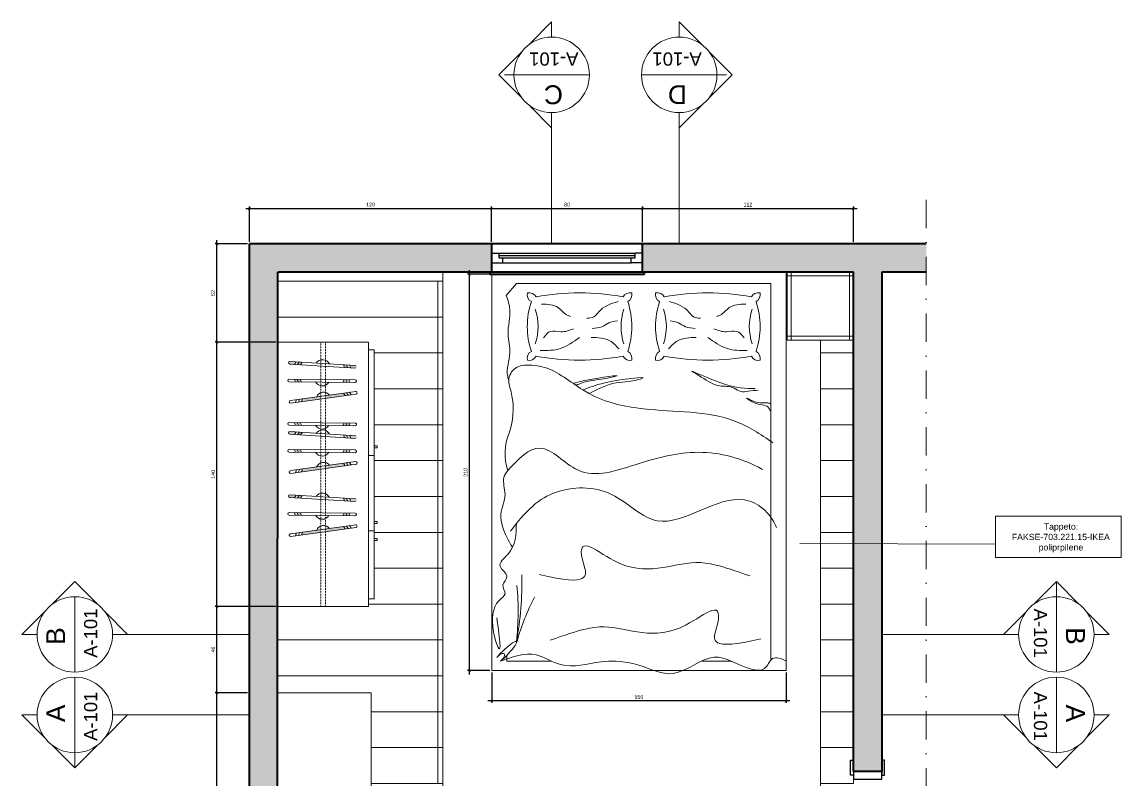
# Model space of a CAD drawing. Header units: inches. Extents: x -326 to 7826, y -681 to 1655.
# Drawn here: x 5692 to 6274, y -430 to -29 of the extents above; entities that cross this region are included whole.
import ezdxf

# ---------------------------------------------------------------- set-up
doc = ezdxf.new("R2010")
doc.units = ezdxf.units.IN
doc.header["$MEASUREMENT"] = 0
doc.linetypes.add('DASHDOT', pattern=[1, 0.5, -0.25, 0, -0.25])
doc.linetypes.add('TRATTEGGIATA2', pattern=[0.375, 0.25, -0.125])
for name, color, linetype, lineweight in [('A-ANNO-DIMS', 3, 'Continuous', 9), ('A-ANNO-SYMB', 3, 'Continuous', 18), ('A-DOOR-FULL', 4, 'Continuous', 25), ('A-ELEV-MBE2', 4, 'Continuous', 25), ('A-FURN', 8, 'Continuous', 18), ('A-SECT C-MCUT', 9, 'Continuous', 20), ('A-SECT-MCUT', 2, 'Continuous', 35), ('A-WALL-FULL-INTR', 7, 'Continuous', 35), ('A-WALL-STUD', 4, 'Continuous', 18), ('pavimento', 51, 'Continuous', 5)]:
    doc.layers.add(name, color=color, linetype=linetype, lineweight=lineweight)
doc.styles.get("Standard").update_dxf_attribs({"font": 'arial.ttf'})
doc.dimstyles.new('giulia', dxfattribs={"dimtxt": 2, "dimasz": 1.5, "dimexe": 1, "dimexo": 1, "dimgap": 1, "dimtad": 1, "dimdec": 0, "dimtxsty": 'Standard', "dimblk": 'ARCHTICK', "dimcen": 2.5, "dimdle": 2, "dimadec": 0, "dimazin": 0, "dimtfac": 1, "dimtdec": 0, "dimtmove": 0, "dimatfit": 3, "dimldrblk": 'ARCHTICK', "dimfxl": 1, "dimarcsym": 0})

# ---------------------------------------------------------------- blocks, each defined once
blk = doc.blocks.new('_ArchTick')
at = {"color": 0, "linetype": 'ByBlock', "const_width": 0.15}
blk.add_lwpolyline([(-0.5, -0.5), (0.5, 0.5)], dxfattribs=at)
blk = doc.blocks.new('*D15')
at = {"layer": 'A-ANNO-DIMS', "color": 0, "lineweight": -2, "transparency": 16777216}
for p, q in [((5940.43, -145.94), (5940.43, -127.18)), ((6020.43, -145.94), (6020.43, -127.18)), ((5938.43, -128.18), (6022.43, -128.18))]:
    blk.add_line(p, q, dxfattribs=at)
at = {"layer": 'Defpoints', "color": 0, "transparency": 16777216}
for p in [(6020.43, -128.18), (5940.43, -146.94), (6020.43, -146.94)]:
    blk.add_point(p, dxfattribs=at)
at = {"layer": 'A-ANNO-DIMS', "color": 0, "lineweight": -2, "transparency": 16777216, "xscale": 1.5, "yscale": 1.5, "zscale": 1.5, "rotation": 180}
blk.add_blockref('_ArchTick', (5940.43, -128.18), dxfattribs=at)
at = {"layer": 'A-ANNO-DIMS', "color": 0, "lineweight": -2, "transparency": 16777216, "xscale": 1.5, "yscale": 1.5, "zscale": 1.5}
blk.add_blockref('_ArchTick', (6020.43, -128.18), dxfattribs=at)
at = {"layer": 'A-ANNO-DIMS', "color": 0, "transparency": 16777216, "insert": (5980.43, -126.16), "char_height": 2, "attachment_point": 5}
blk.add_mtext('80', dxfattribs=at)
blk = doc.blocks.new('*D16')
at = {"layer": 'A-ANNO-DIMS', "color": 0, "lineweight": -2, "transparency": 16777216}
for p, q in [((5812.13, -145.94), (5812.13, -127.18)), ((5940.43, -145.94), (5940.43, -127.18)), ((5810.13, -128.18), (5942.43, -128.18))]:
    blk.add_line(p, q, dxfattribs=at)
at = {"layer": 'Defpoints', "color": 0, "transparency": 16777216}
for p in [(5940.43, -128.18), (5812.13, -146.94), (5940.43, -146.94)]:
    blk.add_point(p, dxfattribs=at)
at = {"layer": 'A-ANNO-DIMS', "color": 0, "lineweight": -2, "transparency": 16777216, "xscale": 1.5, "yscale": 1.5, "zscale": 1.5, "rotation": 180}
blk.add_blockref('_ArchTick', (5812.13, -128.18), dxfattribs=at)
at = {"layer": 'A-ANNO-DIMS', "color": 0, "lineweight": -2, "transparency": 16777216, "xscale": 1.5, "yscale": 1.5, "zscale": 1.5}
blk.add_blockref('_ArchTick', (5940.43, -128.18), dxfattribs=at)
at = {"layer": 'A-ANNO-DIMS', "color": 0, "transparency": 16777216, "insert": (5876.28, -126.16), "char_height": 2, "attachment_point": 5}
blk.add_mtext('128', dxfattribs=at)
blk = doc.blocks.new('*D17')
at = {"layer": 'A-ANNO-DIMS', "color": 0, "lineweight": -2, "transparency": 16777216}
for p, q in [((6020.43, -145.94), (6020.43, -127.18)), ((6132.13, -145.94), (6132.13, -127.18)), ((6018.43, -128.18), (6134.13, -128.18))]:
    blk.add_line(p, q, dxfattribs=at)
at = {"layer": 'Defpoints', "color": 0, "transparency": 16777216}
for p in [(6132.13, -128.18), (6020.43, -146.94), (6132.13, -146.94)]:
    blk.add_point(p, dxfattribs=at)
at = {"layer": 'A-ANNO-DIMS', "color": 0, "lineweight": -2, "transparency": 16777216, "xscale": 1.5, "yscale": 1.5, "zscale": 1.5, "rotation": 180}
blk.add_blockref('_ArchTick', (6020.43, -128.18), dxfattribs=at)
at = {"layer": 'A-ANNO-DIMS', "color": 0, "lineweight": -2, "transparency": 16777216, "xscale": 1.5, "yscale": 1.5, "zscale": 1.5}
blk.add_blockref('_ArchTick', (6132.13, -128.18), dxfattribs=at)
at = {"layer": 'A-ANNO-DIMS', "color": 0, "transparency": 16777216, "insert": (6076.28, -126.18), "char_height": 2, "attachment_point": 5}
blk.add_mtext('112', dxfattribs=at)
blk = doc.blocks.new('*D18')
at = {"layer": 'A-ANNO-DIMS', "color": 0, "lineweight": -2, "transparency": 16777216}
for p, q in [((5939.47, -162.94), (5927.68, -162.94)), ((5928.68, -375.05), (5928.68, -160.94)), ((5939.47, -373.05), (5927.68, -373.05))]:
    blk.add_line(p, q, dxfattribs=at)
at = {"layer": 'Defpoints', "color": 0, "transparency": 16777216}
for p in [(5928.68, -162.94), (5940.47, -162.94), (5940.47, -373.05)]:
    blk.add_point(p, dxfattribs=at)
at = {"layer": 'A-ANNO-DIMS', "color": 0, "lineweight": -2, "transparency": 16777216, "xscale": 1.5, "yscale": 1.5, "zscale": 1.5}
for p, rotation in [((5928.68, -162.94), 90), ((5928.68, -373.05), 270)]:
    blk.add_blockref('_ArchTick', p, dxfattribs=dict(at, rotation=rotation))
at = {"layer": 'A-ANNO-DIMS', "color": 0, "transparency": 16777216, "insert": (5926.66, -268), "char_height": 2, "attachment_point": 5, "rotation": 90}
blk.add_mtext('210', dxfattribs=at)
blk = doc.blocks.new('*D19')
at = {"layer": 'A-ANNO-DIMS', "color": 0, "lineweight": -2, "transparency": 16777216}
for p, q in [((5940.47, -374.05), (5940.47, -390.1)), ((6096.47, -374.05), (6096.47, -390.1)), ((6098.47, -389.1), (5938.47, -389.1))]:
    blk.add_line(p, q, dxfattribs=at)
at = {"layer": 'Defpoints', "color": 0, "transparency": 16777216}
for p in [(5940.47, -373.05), (6096.47, -373.05), (5940.47, -389.1)]:
    blk.add_point(p, dxfattribs=at)
at = {"layer": 'A-ANNO-DIMS', "color": 0, "lineweight": -2, "transparency": 16777216, "xscale": 1.5, "yscale": 1.5, "zscale": 1.5, "rotation": 180}
blk.add_blockref('_ArchTick', (5940.47, -389.1), dxfattribs=at)
at = {"layer": 'A-ANNO-DIMS', "color": 0, "lineweight": -2, "transparency": 16777216, "xscale": 1.5, "yscale": 1.5, "zscale": 1.5}
blk.add_blockref('_ArchTick', (6096.47, -389.1), dxfattribs=at)
at = {"layer": 'A-ANNO-DIMS', "color": 0, "transparency": 16777216, "insert": (6018.47, -387.08), "char_height": 2, "attachment_point": 5}
blk.add_mtext('156', dxfattribs=at)
blk = doc.blocks.new('*D20')
at = {"layer": 'A-ANNO-DIMS', "color": 0, "lineweight": -2, "transparency": 16777216}
for p, q in [((5794.9, -494.22), (5794.9, -382.72)), ((5811.13, -384.72), (5793.9, -384.72)), ((5811.13, -492.22), (5793.9, -492.22))]:
    blk.add_line(p, q, dxfattribs=at)
at = {"layer": 'Defpoints', "color": 0, "transparency": 16777216}
for p in [(5794.9, -384.72), (5812.13, -384.72), (5812.13, -492.22)]:
    blk.add_point(p, dxfattribs=at)
at = {"layer": 'A-ANNO-DIMS', "color": 0, "lineweight": -2, "transparency": 16777216, "xscale": 1.5, "yscale": 1.5, "zscale": 1.5}
for p, rotation in [((5794.9, -384.72), 90), ((5794.9, -492.22), 270)]:
    blk.add_blockref('_ArchTick', p, dxfattribs=dict(at, rotation=rotation))
at = {"layer": 'A-ANNO-DIMS', "color": 0, "transparency": 16777216, "insert": (5792.88, -438.47), "char_height": 2, "attachment_point": 5, "rotation": 90}
blk.add_mtext('108', dxfattribs=at)
blk = doc.blocks.new('*D22')
at = {"layer": 'A-ANNO-DIMS', "color": 0, "lineweight": -2, "transparency": 16777216}
for p, q in [((5794.9, -386.72), (5794.9, -337.04)), ((5811.13, -339.04), (5793.9, -339.04)), ((5811.13, -384.72), (5793.9, -384.72))]:
    blk.add_line(p, q, dxfattribs=at)
at = {"layer": 'Defpoints', "color": 0, "transparency": 16777216}
for p in [(5794.9, -339.04), (5812.13, -339.04), (5812.13, -384.72)]:
    blk.add_point(p, dxfattribs=at)
at = {"layer": 'A-ANNO-DIMS', "color": 0, "lineweight": -2, "transparency": 16777216, "xscale": 1.5, "yscale": 1.5, "zscale": 1.5}
for p, rotation in [((5794.9, -339.04), 90), ((5794.9, -384.72), 270)]:
    blk.add_blockref('_ArchTick', p, dxfattribs=dict(at, rotation=rotation))
at = {"layer": 'A-ANNO-DIMS', "color": 0, "transparency": 16777216, "insert": (5792.88, -361.88), "char_height": 2, "attachment_point": 5, "rotation": 90}
blk.add_mtext('46', dxfattribs=at)
blk = doc.blocks.new('*D23')
at = {"layer": 'A-ANNO-DIMS', "color": 0, "lineweight": -2, "transparency": 16777216}
for p, q in [((5794.9, -341.04), (5794.9, -197.04)), ((5826.13, -199.04), (5793.9, -199.04)), ((5826.13, -339.04), (5793.9, -339.04))]:
    blk.add_line(p, q, dxfattribs=at)
at = {"layer": 'Defpoints', "color": 0, "transparency": 16777216}
for p in [(5794.9, -199.04), (5827.13, -199.04), (5827.13, -339.04)]:
    blk.add_point(p, dxfattribs=at)
at = {"layer": 'A-ANNO-DIMS', "color": 0, "lineweight": -2, "transparency": 16777216, "xscale": 1.5, "yscale": 1.5, "zscale": 1.5}
for p, rotation in [((5794.9, -199.04), 90), ((5794.9, -339.04), 270)]:
    blk.add_blockref('_ArchTick', p, dxfattribs=dict(at, rotation=rotation))
at = {"layer": 'A-ANNO-DIMS', "color": 0, "transparency": 16777216, "insert": (5792.88, -269.04), "char_height": 2, "attachment_point": 5, "rotation": 90}
blk.add_mtext('140', dxfattribs=at)
blk = doc.blocks.new('*D24')
at = {"layer": 'A-ANNO-DIMS', "color": 0, "lineweight": -2, "transparency": 16777216}
for p, q in [((5794.9, -201.04), (5794.9, -144.94)), ((5811.13, -146.94), (5793.9, -146.94)), ((5811.13, -199.04), (5793.9, -199.04))]:
    blk.add_line(p, q, dxfattribs=at)
at = {"layer": 'Defpoints', "color": 0, "transparency": 16777216}
for p in [(5794.9, -146.94), (5812.13, -146.94), (5812.13, -199.04)]:
    blk.add_point(p, dxfattribs=at)
at = {"layer": 'A-ANNO-DIMS', "color": 0, "lineweight": -2, "transparency": 16777216, "xscale": 1.5, "yscale": 1.5, "zscale": 1.5}
for p, rotation in [((5794.9, -146.94), 90), ((5794.9, -199.04), 270)]:
    blk.add_blockref('_ArchTick', p, dxfattribs=dict(at, rotation=rotation))
at = {"layer": 'A-ANNO-DIMS', "color": 0, "transparency": 16777216, "insert": (5792.88, -172.99), "char_height": 2, "attachment_point": 5, "rotation": 90}
blk.add_mtext('52', dxfattribs=at)

msp = doc.modelspace()

# ---------------------------------------------------------------- hatches: boundary and pattern name
at = {"layer": 'A-FURN'}
h = msp.add_hatch(color=256, dxfattribs=at)
h.paths.add_polyline_path([(5837.65, -210.91), (5839.25, -211.01), (5840.04, -209.61), (5838.44, -209.51)])
h.paths.add_polyline_path([(5833.47, -210.65), (5836.06, -210.81), (5836.84, -209.41), (5833.56, -209.2, 1.000001)])
h.paths.add_polyline_path([(5862.57, -212.49), (5864.17, -212.59), (5863.56, -211.1), (5861.96, -211)])
h.paths.add_polyline_path([(5865.77, -212.69), (5868.35, -212.85, 1), (5868.44, -211.41), (5865.16, -211.2)])
h = msp.add_hatch(color=256, dxfattribs=at)
h.paths.add_polyline_path([(5836.46, -220.14), (5838.06, -220.15), (5837.38, -218.7), (5835.77, -218.69)])
h.paths.add_polyline_path([(5838.06, -220.15), (5839.66, -220.16), (5838.98, -218.71), (5837.38, -218.7)])
h.paths.add_polyline_path([(5861.63, -220.34), (5863.23, -220.35), (5863.94, -218.91), (5862.34, -218.9)])
h.paths.add_polyline_path([(5863.23, -220.35), (5864.84, -220.36), (5865.54, -218.93), (5863.94, -218.91)])
h = msp.add_hatch(color=256, dxfattribs=at)
h.paths.add_polyline_path([(5851.98, -228.87), (5862.89, -227.36), (5862, -226.02), (5851.98, -227.41)])
h.paths.add_polyline_path([(5840.24, -229.03), (5839.75, -230.56), (5849.81, -229.17), (5849.81, -227.71)])
h = msp.add_hatch(color=256, dxfattribs=at)
h.paths.add_polyline_path([(5836.46, -243.06), (5838.06, -243.07), (5837.38, -241.62), (5835.77, -241.61)])
h.paths.add_polyline_path([(5838.06, -243.07), (5839.66, -243.08), (5838.98, -241.63), (5837.38, -241.62)])
h.paths.add_polyline_path([(5861.63, -243.26), (5863.23, -243.27), (5863.94, -241.83), (5862.34, -241.82)])
h.paths.add_polyline_path([(5863.23, -243.27), (5864.84, -243.29), (5865.54, -241.85), (5863.94, -241.83)])
h = msp.add_hatch(color=256, dxfattribs=at)
h.paths.add_polyline_path([(5837.65, -248.1), (5839.25, -248.2), (5840.04, -246.81), (5838.44, -246.7)])
h.paths.add_polyline_path([(5833.47, -247.84), (5836.06, -248), (5836.84, -246.6), (5833.56, -246.4, 1.000001)])
h.paths.add_polyline_path([(5862.57, -249.68), (5864.17, -249.78), (5863.56, -248.29), (5861.96, -248.19)])
h.paths.add_polyline_path([(5865.77, -249.88), (5868.35, -250.04, 1), (5868.44, -248.6), (5865.16, -248.39)])
h = msp.add_hatch(color=256, dxfattribs=at)
h.paths.add_polyline_path([(5836.46, -257.33), (5838.06, -257.34), (5837.38, -255.89), (5835.77, -255.88)])
h.paths.add_polyline_path([(5838.06, -257.34), (5839.66, -257.35), (5838.98, -255.9), (5837.38, -255.89)])
h.paths.add_polyline_path([(5861.63, -257.53), (5863.23, -257.54), (5863.94, -256.1), (5862.34, -256.09)])
h.paths.add_polyline_path([(5863.23, -257.54), (5864.84, -257.56), (5865.54, -256.12), (5863.94, -256.1)])
h = msp.add_hatch(color=256, dxfattribs=at)
h.paths.add_polyline_path([(5851.98, -266.06), (5862.89, -264.55), (5862, -263.21), (5851.98, -264.6)])
h.paths.add_polyline_path([(5840.24, -266.22), (5839.75, -267.75), (5849.81, -266.36), (5849.81, -264.9)])
h = msp.add_hatch(color=256, dxfattribs=at)
h.paths.add_polyline_path([(5837.65, -281.55), (5839.25, -281.65), (5840.04, -280.25), (5838.44, -280.15)])
h.paths.add_polyline_path([(5833.47, -281.29), (5836.06, -281.45), (5836.84, -280.05), (5833.56, -279.84, 1.000001)])
h.paths.add_polyline_path([(5862.57, -283.13), (5864.17, -283.23), (5863.56, -281.74), (5861.96, -281.64)])
h.paths.add_polyline_path([(5865.77, -283.33), (5868.35, -283.49, 1), (5868.44, -282.05), (5865.16, -281.84)])
h = msp.add_hatch(color=256, dxfattribs=at)
h.paths.add_polyline_path([(5836.46, -290.78), (5838.06, -290.79), (5837.38, -289.34), (5835.77, -289.33)])
h.paths.add_polyline_path([(5838.06, -290.79), (5839.66, -290.8), (5838.98, -289.35), (5837.38, -289.34)])
h.paths.add_polyline_path([(5861.63, -290.98), (5863.23, -290.99), (5863.94, -289.55), (5862.34, -289.54)])
h.paths.add_polyline_path([(5863.23, -290.99), (5864.84, -291), (5865.54, -289.57), (5863.94, -289.55)])
h = msp.add_hatch(color=256, dxfattribs=at)
h.paths.add_polyline_path([(5851.98, -299.51), (5862.89, -298), (5862, -296.66), (5851.98, -298.05)])
h.paths.add_polyline_path([(5840.24, -299.67), (5839.75, -301.2), (5849.81, -299.81), (5849.81, -298.35)])
at = {"layer": 'A-WALL-STUD'}
h = msp.add_hatch(color=256, dxfattribs=at)
h.dxf.hatch_style = 1
h.paths.add_polyline_path([(5812.13, -597.69), (5826.99, -597.69), (5827, -560.78), (5927.88, -560.78), (5927.88, -560.78), (5933.88, -560.78), (5933.88, -546.78), (5911.91, -546.78), (5827.01, -546.78), (5827.02, -492.22), (5826.95, -492.22), (5826.95, -384.72), (5827.13, -161.94), (5940.43, -161.94), (5940.43, -146.94), (5812.13, -146.94)])
h = msp.add_hatch(color=256, dxfattribs=at)
h.dxf.hatch_style = 1
h.paths.add_polyline_path([(6147.13, -161.94), (6170.78, -161.94), (6170.78, -146.94), (6020.43, -146.94), (6020.43, -161.94), (6132.13, -161.94), (6132.13, -426.44), (6147.13, -426.44)])
h.paths.add_polyline_path([(6024.88, -546.78), (6018.88, -546.78), (6018.88, -560.78), (6024.88, -560.78), (6146.13, -560.78), (6146.13, -511.44), (6132.13, -511.44), (6132.13, -517.44), (6132.13, -546.78)])

# ---------------------------------------------------------------- linework, layer by layer
at = {"layer": 'A-ANNO-DIMS'}
for p, q in [((5960.25, -41.44), (5972.25, -29.44)), ((5972.25, -37.44), (5972.25, -29.44)), ((6039.86, -30.44), (6039.86, -29.44)), ((6051.86, -41.44), (6039.86, -29.44)), ((6039.86, -32.44), (6039.86, -30.44)), ((6039.86, -37.44), (6039.86, -32.44)), ((5944.25, -57.44), (5956.25, -45.44)), ((6067.86, -57.44), (6055.86, -45.44)), ((5944.25, -57.44), (5956.25, -69.44)), ((5952.25, -57.44), (5947.25, -57.44)), ((5972.25, -57.44), (5952.25, -57.44)), ((5972.25, -57.44), (5992.25, -57.44)), ((6039.86, -57.44), (6019.86, -57.44)), ((6039.86, -57.44), (6059.86, -57.44)), ((6067.86, -57.44), (6055.86, -69.44)), ((6059.86, -57.44), (6064.86, -57.44)), ((5960.25, -73.44), (5972.25, -85.44)), ((6051.86, -73.44), (6039.86, -85.44)), ((5972.25, -77.44), (5972.25, -82.44)), ((6039.86, -77.44), (6039.86, -82.44)), ((5972.25, -82.44), (5972.25, -85.44)), ((5972.25, -85.44), (5972.25, -146.94)), ((6039.86, -82.44), (6039.86, -85.44)), ((6039.86, -82.44), (6039.86, -146.94)), ((5719.58, -325.86), (5707.58, -337.86)), ((5719.58, -325.86), (5731.58, -337.86)), ((6239.68, -325.86), (6227.68, -337.86)), ((6239.68, -326.86), (6239.68, -325.86)), ((6239.68, -325.86), (6251.68, -337.86)), ((6239.68, -328.86), (6239.68, -326.86)), ((6239.68, -333.86), (6239.68, -328.86)), ((5719.58, -353.86), (5719.58, -333.86)), ((6239.68, -353.86), (6239.68, -333.86)), ((5703.58, -341.86), (5691.58, -353.86)), ((5735.58, -341.86), (5747.58, -353.86)), ((6223.68, -341.86), (6211.68, -353.86)), ((6255.68, -341.86), (6267.68, -353.86)), ((5694.58, -353.86), (5691.58, -353.86)), ((5699.58, -353.86), (5694.58, -353.86)), ((5719.58, -353.86), (5719.58, -373.86)), ((5739.58, -353.86), (5744.58, -353.86)), ((5744.58, -353.86), (5746.58, -353.86)), ((5746.58, -353.86), (5747.58, -353.86)), ((5747.58, -353.86), (5812.13, -353.86)), ((6147.13, -353.86), (6211.68, -353.86)), ((6212.68, -353.86), (6211.68, -353.86)), ((6214.68, -353.86), (6212.68, -353.86)), ((6219.68, -353.86), (6214.68, -353.86)), ((6239.68, -353.86), (6239.68, -373.86)), ((6259.68, -353.86), (6264.68, -353.86)), ((6264.68, -353.86), (6267.68, -353.86)), ((5719.58, -396.52), (5719.58, -376.52)), ((6239.68, -396.52), (6239.68, -376.52)), ((5694.58, -396.52), (5691.58, -396.52)), ((5703.58, -408.52), (5691.58, -396.52)), ((5699.58, -396.52), (5694.58, -396.52)), ((5719.58, -396.52), (5719.58, -416.52)), ((5735.58, -408.52), (5747.58, -396.52)), ((5739.58, -396.52), (5744.58, -396.52)), ((5744.58, -396.52), (5746.58, -396.52)), ((5746.58, -396.52), (5747.58, -396.52)), ((5747.58, -396.52), (5812.13, -396.52)), ((6147.13, -396.52), (6211.68, -396.52)), ((6212.68, -396.52), (6211.68, -396.52)), ((6223.68, -408.52), (6211.68, -396.52)), ((6214.68, -396.52), (6212.68, -396.52)), ((6219.68, -396.52), (6214.68, -396.52)), ((6239.68, -396.52), (6239.68, -416.52)), ((6255.68, -408.52), (6267.68, -396.52)), ((6259.68, -396.52), (6264.68, -396.52)), ((6264.68, -396.52), (6267.68, -396.52)), ((5719.58, -424.52), (5707.58, -412.52)), ((5719.58, -424.52), (5731.58, -412.52)), ((6239.68, -424.52), (6227.68, -412.52)), ((6239.68, -424.52), (6251.68, -412.52)), ((5719.58, -416.52), (5719.58, -421.52)), ((5719.58, -421.52), (5719.58, -423.52)), ((5719.58, -423.52), (5719.58, -424.52))]:
    msp.add_line(p, q, dxfattribs=at)
for centre in [(5972.25, -57.44), (6039.86, -57.44), (5719.58, -353.86), (6239.68, -353.86), (5719.58, -396.52), (6239.68, -396.52)]:
    msp.add_circle(centre, 20, dxfattribs=at)
at = {"layer": 'A-ANNO-SYMB', "color": 3}
msp.add_line((6207.5, -306.1), (6103.76, -305.75), dxfattribs=at)
at = {"layer": 'A-ANNO-SYMB', "color": 6}
msp.add_lwpolyline([(6207.5, -313.07), (6273.95, -313.07), (6273.95, -291.29), (6207.5, -291.29)], close=True, dxfattribs=at)
at = {"layer": 'A-DOOR-FULL', "color": 2}
for p, q in [((6147.13, -426.44), (6132.13, -426.44)), ((6132.13, -426.44), (6132.13, -430.44)), ((6132.13, -430.44), (6147.13, -430.44)), ((6147.13, -430.44), (6147.13, -426.44))]:
    msp.add_line(p, q, dxfattribs=at)
for points in [[(6132.13, -420.44), (6132.13, -428.44), (6130.63, -428.44), (6130.63, -420.44)], [(6147.13, -420.44), (6147.13, -428.44), (6148.63, -428.44), (6148.63, -420.44)]]:
    msp.add_lwpolyline(points, close=True, dxfattribs=at)
at = {"layer": 'A-ELEV-MBE2', "color": 2}
for p, q in [((5940.43, -151.94), (5944.43, -151.94)), ((5940.43, -156.94), (5946.43, -156.94)), ((5944.43, -154.44), (5944.43, -151.94)), ((5946.43, -156.94), (5946.43, -154.44)), ((6014.43, -156.94), (6014.43, -154.44)), ((6020.43, -156.94), (6014.43, -156.94)), ((6020.43, -151.94), (6016.43, -151.94)), ((6016.43, -154.44), (6016.43, -151.94))]:
    msp.add_line(p, q, dxfattribs=at)
at = {"layer": 'A-ELEV-MBE2', "color": 3}
for p, q in [((5944.43, -151.94), (6016.43, -151.94)), ((5944.43, -153.19), (6016.43, -153.19)), ((5944.43, -154.44), (6016.43, -154.44)), ((5946.43, -156.94), (6014.43, -156.94))]:
    msp.add_line(p, q, dxfattribs=at)
at = {"layer": 'A-FURN'}
for p, q in [((5940.43, -146.94), (5940.43, -146.94)), ((5914.63, -447.94), (5914.63, -161.94)), ((5940.47, -373.05), (5940.47, -162.94)), ((6096.47, -373.05), (6096.47, -161.94)), ((6097.13, -197.94), (6097.13, -161.94)), ((6099.13, -163.94), (6099.13, -161.94)), ((6130.13, -163.94), (6130.13, -161.94)), ((6132.13, -361.94), (6132.13, -161.94)), ((5953.59, -168.05), (5948.23, -174.33)), ((6088.47, -168.05), (5953.59, -168.05)), ((6088.47, -367.41), (6088.47, -168.05)), ((6099.13, -163.94), (6097.13, -163.94)), ((6099.13, -164.94), (6099.13, -163.94)), ((6099.13, -163.94), (6130.13, -163.94)), ((6099.13, -195.94), (6099.13, -164.94)), ((6130.13, -163.94), (6130.13, -195.94)), ((6130.13, -163.94), (6132.13, -163.94)), ((6099.13, -195.94), (6097.13, -195.94)), ((6132.13, -197.94), (6097.13, -197.94)), ((6130.13, -195.94), (6099.13, -195.94)), ((6099.13, -195.94), (6099.13, -197.94)), ((6114.63, -197.94), (6114.63, -447.94)), ((6130.13, -195.94), (6132.13, -195.94)), ((6130.13, -195.94), (6130.13, -197.94)), ((5875.13, -199.04), (5827.13, -199.04)), ((5827.13, -199.04), (5875.13, -199.04)), ((5827.13, -339.04), (5827.13, -199.04)), ((5852.33, -199.04), (5849.93, -199.04)), ((5875.13, -199.04), (5875.13, -339.04)), ((5875.13, -199.04), (5875.13, -203.04)), ((5875.13, -203.04), (5878.13, -203.04)), ((5878.13, -203.04), (5878.13, -335.04)), ((5868.44, -211.41), (5833.56, -209.2)), ((5836.06, -210.81), (5836.84, -209.41)), ((5837.65, -210.91), (5838.44, -209.51)), ((5839.25, -211.01), (5840.04, -209.61)), ((5868.35, -212.85), (5833.47, -210.65)), ((5862.57, -212.49), (5861.96, -211)), ((5864.17, -212.59), (5863.56, -211.1)), ((5865.77, -212.69), (5865.16, -211.2)), ((5868.12, -220.39), (5833.17, -220.11)), ((5868.13, -218.95), (5833.19, -218.67)), ((5835.77, -218.69), (5836.46, -220.14)), ((5837.38, -218.7), (5838.06, -220.15)), ((5838.98, -218.71), (5839.66, -220.16)), ((5862.34, -218.9), (5861.63, -220.34)), ((5863.94, -218.91), (5863.23, -220.35)), ((5865.54, -218.93), (5864.84, -220.36)), ((5868.43, -225.13), (5833.81, -229.92)), ((5868.63, -226.56), (5834.01, -231.35)), ((5862.89, -227.36), (5862, -226.02)), ((5864.47, -227.14), (5863.59, -225.8)), ((5866.06, -226.92), (5865.17, -225.58)), ((5988.79, -224.37), (5992.07, -226.28)), ((5836.57, -231), (5837.06, -229.47)), ((5838.16, -230.78), (5838.65, -229.25)), ((5839.75, -230.56), (5840.24, -229.03)), ((5868.12, -243.31), (5833.17, -243.03)), ((5868.13, -241.87), (5833.19, -241.59)), ((5835.77, -241.61), (5836.46, -243.06)), ((5837.38, -241.62), (5838.06, -243.07)), ((5838.98, -241.63), (5839.66, -243.08)), ((5862.34, -241.82), (5861.63, -243.26)), ((5863.94, -241.83), (5863.23, -243.27)), ((5865.54, -241.85), (5864.84, -243.29)), ((5868.35, -250.04), (5833.47, -247.84)), ((5868.44, -248.6), (5833.56, -246.4)), ((5836.06, -248), (5836.84, -246.6)), ((5837.65, -248.1), (5838.44, -246.7)), ((5839.25, -248.2), (5840.04, -246.81)), ((5862.57, -249.68), (5861.96, -248.19)), ((5864.17, -249.78), (5863.56, -248.29)), ((5865.77, -249.88), (5865.16, -248.39)), ((5868.13, -256.14), (5833.19, -255.86)), ((5835.77, -255.88), (5836.46, -257.33)), ((5837.38, -255.89), (5838.06, -257.34)), ((5838.98, -255.9), (5839.66, -257.35)), ((5862.34, -256.09), (5861.63, -257.53)), ((5863.94, -256.1), (5863.23, -257.54)), ((5865.54, -256.12), (5864.84, -257.56)), ((5879.77, -254.04), (5878.13, -254.04)), ((5878.13, -255.04), (5879.77, -255.04)), ((5879.77, -255.04), (5879.77, -254.04)), ((5868.12, -257.58), (5833.17, -257.3)), ((5878.13, -259.04), (5875.13, -259.04)), ((5868.43, -262.32), (5833.81, -267.11)), ((5868.63, -263.75), (5834.01, -268.54)), ((5836.57, -268.19), (5837.06, -266.66)), ((5838.16, -267.97), (5838.65, -266.44)), ((5839.75, -267.75), (5840.24, -266.22)), ((5862.89, -264.55), (5862, -263.21)), ((5864.47, -264.33), (5863.59, -262.99)), ((5866.06, -264.11), (5865.17, -262.77)), ((5868.35, -283.49), (5833.47, -281.29)), ((5868.44, -282.05), (5833.56, -279.84)), ((5836.06, -281.45), (5836.84, -280.05)), ((5837.65, -281.55), (5838.44, -280.15)), ((5839.25, -281.65), (5840.04, -280.25)), ((5862.57, -283.13), (5861.96, -281.64)), ((5864.17, -283.23), (5863.56, -281.74)), ((5865.77, -283.33), (5865.16, -281.84)), ((5868.12, -291.03), (5833.17, -290.75)), ((5868.13, -289.59), (5833.19, -289.31)), ((5835.77, -289.33), (5836.46, -290.78)), ((5837.38, -289.34), (5838.06, -290.79)), ((5838.98, -289.35), (5839.66, -290.8)), ((5862.34, -289.54), (5861.63, -290.98)), ((5863.94, -289.55), (5863.23, -290.99)), ((5865.54, -289.57), (5864.84, -291)), ((5868.43, -295.77), (5833.81, -300.56)), ((5862.89, -298), (5862, -296.66)), ((5864.47, -297.78), (5863.59, -296.44)), ((5866.06, -297.56), (5865.17, -296.22)), ((5879.77, -294.04), (5878.13, -294.04)), ((5878.13, -295.04), (5879.77, -295.04)), ((5879.77, -295.04), (5879.77, -294.04)), ((5868.63, -297.2), (5834.01, -301.99)), ((5836.57, -301.64), (5837.06, -300.11)), ((5838.16, -301.42), (5838.65, -299.89)), ((5839.75, -301.2), (5840.24, -299.67)), ((5878.13, -299.04), (5875.13, -299.04)), ((5879.77, -303.04), (5878.13, -303.04)), ((5878.13, -304.04), (5879.77, -304.04)), ((5879.77, -304.04), (5879.77, -303.04)), ((5875.13, -339.04), (5875.13, -335.04)), ((5875.13, -335.04), (5878.13, -335.04)), ((5875.13, -339.04), (5827.13, -339.04)), ((5948.47, -364.96), (5948.47, -368.05)), ((5948.47, -368.05), (5972.26, -368.05)), ((6002.47, -368.05), (6006.42, -368.05)), ((6051.5, -368.05), (6067.53, -368.05)), ((6096.47, -373.05), (5940.47, -373.05))]:
    msp.add_line(p, q, dxfattribs=at)
at = {"layer": 'A-FURN', "linetype": 'TRATTEGGIATA2', "ltscale": 0.01}
for p, q in [((5849.93, -339.04), (5849.93, -199.04)), ((5852.33, -339.04), (5852.33, -199.04))]:
    msp.add_line(p, q, dxfattribs=at)
at = {"layer": 'A-FURN'}
msp.add_lwpolyline([(5876.55, -492.22), (5876.55, -384.72), (5826.95, -384.72), (5826.95, -492.22), (5876.55, -492.22)], dxfattribs=at)
for centre, radius, start, end in [((5963.26, -173.96), 4, 165.51665, 244.20995), ((5960.39, -176.83), 4, 25.79005, 104.48335), ((5987.05, -298.59), 125.64, 79.42346, 100.57654), ((6013.72, -176.83), 4, 75.51665, 154.20995), ((6010.84, -173.96), 4, 295.79005, 14.48335), ((6031.22, -173.96), 4, 165.51665, 244.20995), ((6028.35, -176.83), 4, 25.79005, 104.48335), ((6055.01, -298.59), 125.64, 79.42346, 100.57654), ((6081.68, -176.83), 4, 75.51665, 154.20995), ((6078.8, -173.96), 4, 295.79005, 14.48335), ((6000.49, -190.76), 41.14, 161.28525, 198.71475), ((5973.62, -190.76), 41.14, 341.28525, 18.71475), ((6068.45, -190.76), 41.14, 161.28525, 198.71475), ((6041.58, -190.76), 41.14, 341.28525, 18.71475), ((5936.53, -190.76), 28.56, 341.15984, 18.84016), ((6037.58, -190.76), 28.56, 161.15984, 198.84016), ((6004.48, -190.76), 28.56, 341.15984, 18.84016), ((6105.54, -190.76), 28.56, 161.15984, 198.84016), ((5833.52, -209.93), 0.722, 86.38257, 266.38257), ((5850.88, -212.25), 3.93, 24.48597, 148.21778), ((5963.26, -207.57), 4, 115.79005, 194.48335), ((5960.39, -204.69), 4, 255.51665, 334.20995), ((5987.05, -82.93), 125.64, 259.42346, 280.57654), ((6013.72, -204.69), 4, 205.79005, 284.48335), ((6010.84, -207.57), 4, 345.51665, 64.20995), ((6031.22, -207.57), 4, 115.79005, 194.48335), ((6028.35, -204.69), 4, 255.51665, 334.20995), ((6055.01, -82.93), 125.64, 259.42346, 280.57654), ((6081.68, -204.69), 4, 205.79005, 284.48335), ((6078.8, -207.57), 4, 345.51665, 64.20995), ((5957.96, -219.67), 8.43, 92.01487, 197.94887), ((5833.18, -219.39), 0.722, 89.54161, 269.54161), ((5850.67, -218.3), 3.93, 207.7064, 331.43821), ((5868.09, -219.67), 0.722, 266.38257, 86.38257), ((5868.09, -219.67), 0.722, 266.38257, 86.38257), ((5851.39, -229.46), 3.93, 35.97887, 159.71069), ((5868.42, -225.86), 0.722, 269.54161, 89.54161), ((5868.42, -225.86), 0.722, 269.54161, 89.54161), ((5912.06, -234.54), 39.82, 341.43428, 17.94887), ((5833.91, -230.64), 0.722, 97.87547, 277.87547), ((5833.18, -242.31), 0.722, 89.54161, 269.54161), ((5850.67, -241.22), 3.93, 207.7064, 331.43821), ((5868.13, -242.59), 0.722, 269.54161, 89.54161), ((5833.52, -247.12), 0.722, 86.38257, 266.38257), ((5850.88, -249.44), 3.93, 24.48597, 148.21778), ((5974.59, -258.14), 27.08, 156.22178, 198.97321), ((5833.18, -256.58), 0.722, 89.54161, 269.54161), ((5868.09, -256.86), 0.722, 266.38257, 86.38257), ((5868.09, -256.86), 0.722, 266.38257, 86.38257), ((5850.67, -255.49), 3.93, 207.7064, 331.43821), ((5833.91, -267.83), 0.722, 97.87547, 277.87547), ((5851.39, -266.65), 3.93, 35.97887, 159.71069), ((5868.42, -263.05), 0.722, 269.54161, 89.54161), ((5850.88, -282.89), 3.93, 24.48597, 148.21778), ((5833.52, -280.57), 0.722, 86.38257, 266.38257), ((5833.18, -290.03), 0.722, 89.54161, 269.54161), ((5850.67, -288.94), 3.93, 207.7064, 331.43821), ((5868.09, -290.31), 0.722, 266.38257, 86.38257), ((5868.09, -290.31), 0.722, 266.38257, 86.38257), ((5851.39, -300.1), 3.93, 35.97887, 159.71069), ((5868.42, -296.5), 0.722, 269.54161, 89.54161), ((5868.42, -296.5), 0.722, 269.54161, 89.54161), ((5833.91, -301.28), 0.722, 97.87547, 277.87547), ((5784.63, -326.5), 171.81, 349.55541, 1.38563), ((5804.75, -341.36), 149.73, 353.7522, 5.13832), ((6062.34, -387.04), 112.36, 151.90268, 164.83573)]:
    msp.add_arc(centre, radius, start, end, dxfattribs=at)
at = {"layer": 'A-FURN', "extrusion": (0, 0, -1)}
for centre, major_axis, ratio, start_param, end_param in [((5947.08, -364.16), (6.52, 6.52), 0.168252, 4.250342, 8.316029), ((5944.82, -366.42), (2.26, 2.26), 0.453532, 4.422107, 8.144264)]:
    msp.add_ellipse(centre, major_axis=major_axis, ratio=ratio, start_param=start_param, end_param=end_param, dxfattribs=at)
at = {"layer": 'A-FURN'}
for points, knots in [([(5948.23, -174.33), (5949.06, -176.77), (5951.33, -183.4), (5947.9, -193.74), (5951.46, -205.59), (5947.8, -213.62), (5949.32, -218.65), (5949.54, -219.36)], [0, 0, 0, 0, 0.0901802, 0.2449351, 0.3646438, 0.5132331, 0.5378548, 0.5378548, 0.5378548, 0.5378548]), ([(5988.79, -224.37), (5981.98, -220.12), (5972.75, -211.93), (5961.42, -211.12), (5957.66, -211.25)], [1.3582378, 1.3582378, 1.3582378, 1.3582378, 1.6381418, 1.7706953, 1.7706953, 1.7706953, 1.7706953]), ([(5983.52, -220.84), (5985.23, -220.42), (5996.71, -217.77), (6013.99, -215.64), (5998.52, -218.78), (5991.72, -219.36), (5987.32, -220.94), (5985.06, -221.91)], [0.1043639, 0.1043639, 0.1043639, 0.1043639, 0.1489731, 0.3882761, 0.4793617, 0.5593494, 0.6446217, 0.6446217, 0.6446217, 0.6446217]), ([(5988.79, -224.37), (5991.94, -223.09), (6000.56, -219.68), (6028.5, -216.35), (6012.99, -220.27), (6003.71, -220.29), (5996.76, -223.85), (5992.07, -226.28)], [0.0056315, 0.0056315, 0.0056315, 0.0056315, 0.1489731, 0.3882761, 0.4793617, 0.5593494, 0.7397317, 0.7397317, 0.7397317, 0.7397317]), ([(6089.46, -252.29), (6083, -247.7), (6062.63, -234.77), (6026.95, -236.84), (6000.98, -231.05), (5992.07, -226.28)], [0.102872, 0.102872, 0.102872, 0.102872, 0.37972, 0.957702, 1.313793, 1.313793, 1.313793, 1.313793]), ([(6088.47, -231.83), (6087.94, -231.53), (6086.03, -230.69), (6081.84, -232.09), (6073.88, -227.7), (6079.17, -231.26), (6084.12, -232.47), (6087.09, -232.8), (6087.6, -234.9), (6088.27, -235.53), (6088.47, -235.69)], [0.013856, 0.013856, 0.013856, 0.013856, 0.0348738, 0.0888667, 0.1078792, 0.1267378, 0.158714, 0.1937575, 0.2174868, 0.2267221, 0.2267221, 0.2267221, 0.2267221]), ([(6083.92, -266.42), (6073.2, -260.44), (6050.44, -254.4), (6018.18, -262.88), (5987.5, -274.04), (5966.67, -248.26), (5954.66, -260.94), (5948.98, -266.94)], [0.099185, 0.099185, 0.099185, 0.099185, 0.523647, 0.927087, 1.289918, 1.564439, 1.810555, 1.810555, 1.810555, 1.810555]), ([(5948.98, -266.94), (5948.17, -268.17), (5945.63, -271.99), (5949.07, -280.46), (5944.57, -288.73), (5946.27, -298.73), (5949.27, -304.21), (5951.5, -307.62)], [0, 0, 0, 0, 0.050513, 0.157399, 0.2842023, 0.3628173, 0.5066917, 0.5066917, 0.5066917, 0.5066917]), ([(6091.32, -297.14), (6087.94, -289.04), (6067.94, -272.58), (6032.17, -305.32), (6004.95, -275.48), (5975.74, -275.08), (5960.33, -285.65), (5950.49, -299.21)], [0.029901, 0.029901, 0.029901, 0.029901, 0.276967, 0.797115, 1.093669, 1.464666, 1.788489, 1.788489, 1.788489, 1.788489]), ([(6077.24, -322.89), (6061.51, -317.22), (6041.45, -312.36), (6015.36, -328.39), (5980.97, -296.05), (5993.36, -328.93), (5965.63, -322.12)], [0.029901, 0.029901, 0.029901, 0.029901, 0.276967, 0.797115, 1.093669, 1.16836, 1.16836, 1.16836, 1.16836]), ([(5971.48, -356.95), (5987.21, -351.28), (6007.27, -346.42), (6033.36, -362.45), (6067.75, -330.1), (6055.36, -362.99), (6083.1, -356.18)], [0.029901, 0.029901, 0.029901, 0.029901, 0.276967, 0.797115, 1.093669, 1.16836, 1.16836, 1.16836, 1.16836]), ([(5945.15, -368.05), (5951.56, -365.7), (5962.65, -361.64), (5978.97, -373.23), (5998.07, -367), (6018.02, -368.57), (6038.26, -379.34), (6057.74, -360.09), (6072.65, -371.81), (6085.82, -373.6), (6088.66, -364.56), (6093.77, -366.65), (6096.47, -367.85)], [0, 0, 0, 0, 0.226833, 0.39241, 0.647335, 0.885914, 1.107412, 1.385682, 1.629828, 1.713526, 1.793506, 1.88033, 1.88033, 1.88033, 1.88033])]:
    msp.add_open_spline(points, degree=3, knots=knots, dxfattribs=at)
for points in [[(5966.95, -178.91), (5975.68, -180.74), (5980.52, -184.73), (5982.22, -185.33)], [(6007.46, -177.49), (5997.04, -183.11), (5994.68, -185.67), (5990.91, -186.28)], [(6034.61, -177.49), (6045.03, -183.11), (6047.39, -185.67), (6051.16, -186.28)], [(6075.12, -178.91), (6066.39, -180.74), (6061.55, -184.73), (6059.85, -185.33)], [(5967.86, -196.7), (5971.68, -193.31), (5977.13, -193.55), (5983.87, -191.97)], [(6007.06, -187.81), (6002.61, -188.77), (5998.92, -190.84), (5993.69, -191.78)], [(6035, -187.81), (6039.46, -188.77), (6043.15, -190.84), (6048.38, -191.78)], [(6074.21, -196.7), (6070.38, -193.31), (6064.94, -193.55), (6058.2, -191.97)], [(5966.23, -203.54), (5976.88, -202.41), (5987.07, -196.49)], [(6007.94, -202.65), (6003.14, -198.34), (5993.19, -196.51)], [(6034.12, -202.65), (6038.93, -198.34), (6048.87, -196.51)], [(6075.84, -203.54), (6065.19, -202.41), (6055, -196.49)], [(6080.16, -223.62), (6061.97, -220.6), (6046.79, -214.69), (6051.62, -217.55), (6061.18, -222.18), (6068.88, -223.36), (6072.52, -225.24), (6076.47, -224.94), (6081.69, -224.52)], [(5943.19, -345.09), (5944.59, -361.44), (5944.18, -336.06), (5947.55, -332.29), (5946.45, -327.73), (5948.57, -323.41), (5944.94, -317.65), (5948.97, -311.44), (5953.59, -295.11)]]:
    msp.add_spline(points, degree=3, dxfattribs=at)
at = {"layer": 'A-SECT C-MCUT', "linetype": 'DASHDOT', "ltscale": 30}
msp.add_line((6170.78, -123.69), (6170.78, -620.6), dxfattribs=at)
at = {"layer": 'A-SECT-MCUT'}
for p, q in [((5812.13, -597.63), (5812.13, -146.94)), ((6170.78, -146.94), (5812.13, -146.94)), ((5940.43, -146.94), (5940.43, -161.94)), ((6020.43, -161.94), (6020.43, -146.94)), ((5827.01, -546.78), (5827.13, -161.94)), ((6132.13, -161.94), (5827.13, -161.94)), ((5939.43, -161.94), (5939.43, -162.94)), ((5939.43, -162.94), (6021.43, -162.94)), ((6021.43, -162.94), (6021.43, -161.94)), ((6132.13, -426.44), (6132.13, -161.94)), ((6170.78, -161.94), (6147.13, -161.94)), ((6147.13, -161.94), (6147.13, -426.44))]:
    msp.add_line(p, q, dxfattribs=at)
at = {"layer": 'A-WALL-FULL-INTR'}
msp.add_line((6147.13, -426.44), (6132.13, -426.44), dxfattribs=at)
at = {"layer": 'A-WALL-STUD'}
for points in [[(5827.13, -166.78), (5911.91, -166.78), (5911.91, -185.78), (5827.12, -185.78)], [(5914.63, -166.78), (5911.91, -166.78), (5911.91, -185.78), (5914.63, -185.78)], [(5827.12, -185.78), (5911.92, -185.78), (5911.92, -204.78), (5878.13, -204.78)], [(5914.63, -185.78), (5911.91, -185.78), (5911.91, -204.78), (5914.63, -204.78)], [(6132.13, -197.94), (6132.13, -204.78), (6114.63, -204.78)], [(5878.13, -223.78), (5911.92, -223.78), (5911.92, -204.78), (5878.13, -204.78)], [(5914.63, -223.78), (5911.91, -223.78), (5911.91, -204.78), (5914.63, -204.78)], [(6114.63, -223.78), (6132.13, -223.78), (6132.13, -204.78), (6114.63, -204.78)], [(5878.13, -242.78), (5911.91, -242.78), (5911.91, -223.78), (5878.13, -223.78)], [(5914.63, -242.78), (5911.91, -242.78), (5911.91, -223.78), (5914.63, -223.78)], [(6114.63, -242.78), (6132.12, -242.78), (6132.12, -223.78), (6114.63, -223.78)], [(5914.63, -261.78), (5911.92, -261.78), (5911.92, -242.78), (5914.63, -242.78)], [(6114.63, -261.78), (6132.12, -261.78), (6132.12, -242.78), (6114.63, -242.78)], [(5878.13, -261.78), (5911.91, -261.78), (5911.91, -280.78), (5878.13, -280.78)], [(5914.63, -261.78), (5911.92, -261.78), (5911.92, -280.78), (5914.63, -280.78)], [(6114.63, -261.78), (6132.12, -261.78), (6132.12, -280.78), (6114.63, -280.78)], [(5878.13, -280.78), (5911.91, -280.78), (5911.91, -299.78), (5878.13, -299.78)], [(5914.63, -280.78), (5911.91, -280.78), (5911.91, -299.78), (5914.63, -299.78)], [(6114.63, -280.78), (6132.12, -280.78), (6132.12, -299.78), (6114.63, -299.78)], [(5878.13, -299.78), (5911.92, -299.78), (5911.92, -318.78), (5878.13, -318.78)], [(5914.63, -299.78), (5911.91, -299.78), (5911.91, -318.78), (5914.63, -318.78)], [(6114.63, -299.78), (6132.13, -299.78), (6132.13, -318.78), (6114.63, -318.78)], [(5875.13, -337.78), (5911.92, -337.78), (5911.92, -318.78), (5878.13, -318.78)], [(5914.63, -337.78), (5911.91, -337.78), (5911.91, -318.78), (5914.63, -318.78)], [(6114.63, -337.78), (6132.13, -337.78), (6132.13, -318.78), (6114.63, -318.78)], [(5827.06, -356.78), (5911.9, -356.78), (5911.9, -337.78), (5875.13, -337.78)], [(5914.63, -356.78), (5911.91, -356.78), (5911.91, -337.78), (5914.63, -337.78)], [(6114.63, -356.78), (6132.12, -356.78), (6132.12, -337.78), (6114.63, -337.78)], [(5827.05, -375.78), (5911.89, -375.78), (5911.89, -356.78), (5827.06, -356.78)], [(5914.63, -375.78), (5911.92, -375.78), (5911.92, -356.78), (5914.63, -356.78)], [(6114.63, -375.78), (6132.12, -375.78), (6132.12, -356.78), (6114.63, -356.78)], [(5827.05, -375.78), (5911.89, -375.78), (5911.89, -394.78), (5876.55, -394.78)], [(5914.63, -375.78), (5911.92, -375.78), (5911.92, -394.78), (5914.63, -394.78)], [(6114.63, -375.78), (6132.12, -375.78), (6132.12, -394.78), (6114.63, -394.78)], [(5876.55, -394.78), (5911.9, -394.78), (5911.9, -413.78), (5876.55, -413.78)], [(5914.63, -394.78), (5911.91, -394.78), (5911.91, -413.78), (5914.63, -413.78)], [(6114.63, -394.78), (6132.12, -394.78), (6132.12, -413.78), (6114.63, -413.78)], [(5876.55, -413.78), (5911.91, -413.78), (5911.91, -432.78), (5876.55, -432.78)], [(5914.63, -413.78), (5911.91, -413.78), (5911.91, -432.78), (5914.63, -432.78)], [(6114.63, -413.78), (6132.13, -413.78), (6132.13, -432.78), (6114.63, -432.78)]]:
    msp.add_lwpolyline(points, dxfattribs=at)
at = {"layer": 'pavimento'}
for points in [[(5827.13, -204.78), (5827.12, -204.78)], [(5827.13, -204.78), (5827.12, -204.78)], [(5827.13, -223.78), (5827.11, -223.78)], [(5827.11, -223.78), (5827.13, -223.78)], [(5827.13, -242.78), (5827.1, -242.78)], [(5827.1, -242.78), (5827.13, -242.78)], [(5827.09, -261.78), (5827.13, -261.78)], [(5827.09, -261.78), (5827.13, -261.78)], [(5827.13, -280.78), (5827.09, -280.78)], [(5827.09, -280.78), (5827.13, -280.78)], [(5827.13, -299.78), (5827.08, -299.78)], [(5827.08, -299.78), (5827.13, -299.78)], [(5827.13, -318.78), (5827.07, -318.78)], [(5827.13, -318.78), (5827.07, -318.78)], [(5827.07, -337.78), (5827.13, -337.78)], [(5827.13, -337.78), (5827.07, -337.78)]]:
    msp.add_lwpolyline(points, dxfattribs=at)

# ---------------------------------------------------------------- texts
at = {"layer": 'A-ANNO-DIMS'}
for s, width, insert, char_height, attachment_point, rotation in [('A-101', 1.3229, (5960.35, -52.57), 7, 3, 180), ('A-101', 1.3229, (6051.76, -52.57), 7, 1, 180), ('C', 0.5153, (5968.16, -72.97), 10, 3, 180), ('D', 0.5153, (6043.95, -72.97), 10, 1, 180), ('A-101', 1.3229, (5724.46, -366.24), 7, 1, 90), ('A-101', 1.3229, (6234.81, -366.24), 7, 3, 270), ('B', 0.5153, (5704.42, -359.38), 10, 1, 90), ('B', 0.5153, (6254.84, -359.38), 10, 3, 270), ('A-101', 1.3229, (6234.81, -384.14), 7, 1, 270), ('A-101', 1.3229, (5724.46, -384.14), 7, 3, 90), ('A', 0.5153, (5704.42, -391.01), 10, 3, 90), ('A', 0.5153, (6254.84, -391.01), 10, 1, 270)]:
    msp.add_mtext_dynamic_manual_height_columns(s, width=width, gutter_width=12.5, heights=[0], dxfattribs=dict(at, insert=insert, char_height=char_height, attachment_point=attachment_point, rotation=rotation))
at = {"layer": 'A-ANNO-SYMB', "color": 3, "insert": (6210.74, -295.05), "char_height": 3.3105, "attachment_point": 1}
msp.add_mtext_dynamic_manual_height_columns('\\pi22.25019;{\\C256;Tappeto: \\P\\pi5.34333;FAKSE-703.221.15-IKEA \\P\\pi19.54266;poliprpilene}', width=62.2428, gutter_width=1, heights=[0], dxfattribs=at)

# ---------------------------------------------------------------- dimensions: what is measured, and where the dimension line sits
at = {"layer": 'A-ANNO-DIMS'}
for base, p1, p2, picture, middle in [((5940.43, -128.18), (5812.13, -146.94), (5940.43, -146.94), '*D16', (5876.28, -126.16)), ((6020.43, -128.18), (5940.43, -146.94), (6020.43, -146.94), '*D15', (5980.43, -126.16)), ((6132.13, -128.18), (6020.43, -146.94), (6132.13, -146.94), '*D17', (6076.28, -126.18)), ((5940.47, -389.1), (6096.47, -373.05), (5940.47, -373.05), '*D19', (6018.47, -387.08))]:
    dim = msp.add_linear_dim(base=base, p1=p1, p2=p2, dimstyle='giulia', dxfattribs=at)
    dim.commit()
    dim.dimension.update_dxf_attribs({"geometry": picture, "text_midpoint": middle})
for base, p1, p2, picture, middle in [((5794.9, -146.94), (5812.13, -199.04), (5812.13, -146.94), '*D24', (5792.88, -172.99)), ((5928.68, -162.94), (5940.47, -373.05), (5940.47, -162.94), '*D18', (5926.66, -268)), ((5794.9, -199.04), (5827.13, -339.04), (5827.13, -199.04), '*D23', (5792.88, -269.04)), ((5794.9, -339.04), (5812.13, -384.72), (5812.13, -339.04), '*D22', (5792.88, -361.88)), ((5794.90379235, -384.71543338), (5812.13203499, -492.21543338), (5812.13203499, -384.71543338), '*D20', (5792.88264637, -438.46543338))]:
    dim = msp.add_linear_dim(base=base, p1=p1, p2=p2, angle=90, dimstyle='giulia', dxfattribs=at)
    dim.commit()
    dim.dimension.update_dxf_attribs({"geometry": picture, "text_midpoint": middle})

doc.saveas('drawing.dxf')
